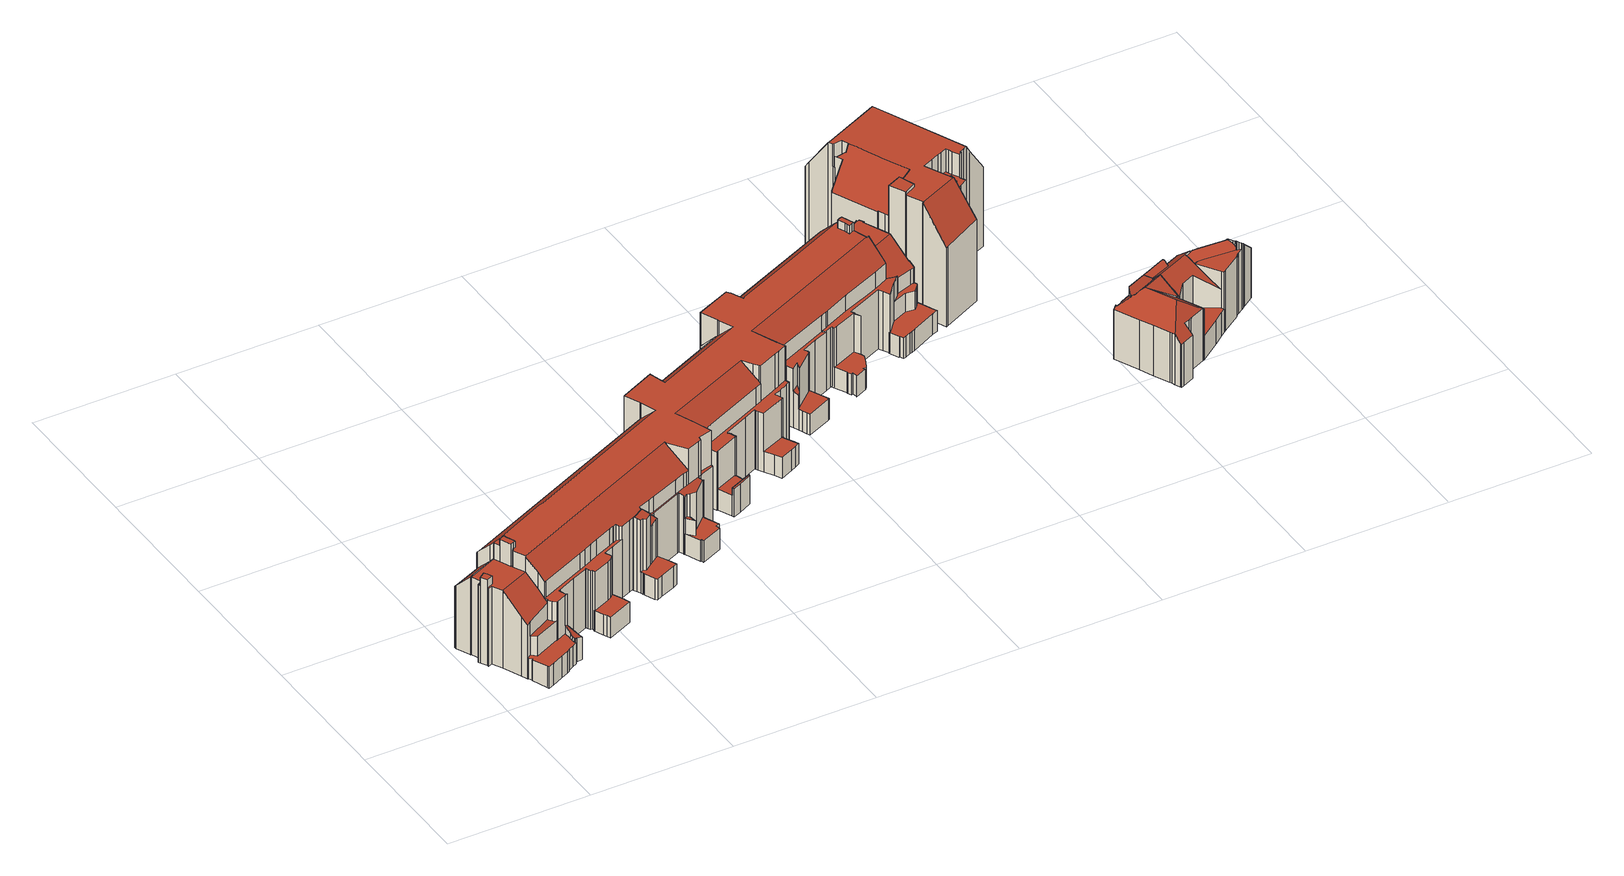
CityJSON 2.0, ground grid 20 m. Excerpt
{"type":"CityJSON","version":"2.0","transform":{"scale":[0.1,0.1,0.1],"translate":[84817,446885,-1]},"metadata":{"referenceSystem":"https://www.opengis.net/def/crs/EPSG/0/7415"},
"CityObjects":{
"building1":{"type":"Building","attributes":{"dak_type":"slanted","data_area":1004.25,"data_coverage":0.935,"geconstateerd":false,"gid":11192686,"h_dak_50p":13.03,"h_dak_70p":13.96,"h_dak_max":14.94,"h_dak_min":2.93,"h_maaiveld":0.008,"kas_warenhuis":false,"lod11_replace":false,"ondergronds_type":"above ground","oorspronkelijkbouwjaar":1978,"pw_actueel":"yes","pw_bron":"ahn3","reconstructie_methode":"tudelft3d-geoflow","reconstruction_skipped":false,"rmse_lod12":3.87,"rmse_lod13":4.11,"rmse_lod22":0.222,"rn":1,"status":"Pand in gebruik","t_run":2142.47,"val3dity_codes_lod12":"[]","val3dity_codes_lod13":"[]","val3dity_codes_lod22":"[]"},"children":["building1-1"]},
"building1-1":{"type":"BuildingPart","parents":["building1"],"geometry":[{"type":"Solid","lod":"2.2","boundaries":[[[[0,1,2,3,4,5,6,7,8,9,10,11,12,13,14,15,16,17,18,19,20,21,22,23,24,25,26,27,28,29,30,31,32,33,34,35,36,37,38,39,40,41,42,43,44,45,46,47,48,49,50,51,52,53,54,55,56,57,58,59,60,61,62,63,64,65,66,67,68,69,70,71,72,73,74,75,76,77,78,79,80,81,82,83,84,85,86,87,88,89,90,91,92,93,94,95,96,97,98,99,100,101,102,103,104,105,106,107,108,109,110,111,112,113,114,115,116,117,118,119,120,121,122,123,124,125,126,127,128,129,130,131,132,133,134,135,136,137,138,139,140,141,142,143,144,145,146,147,148,149,150,151,152,153,154,155,156,157,158,159,160,161,162,163,164,165,166,167,168,169,170,171,172,173,174,175,176,177,178,179,180,181,182,183,184,185,186,187,188,189,190,191,192,193,194,195,196,197,198,199,200,201,202,203,204,205,206,207,208,209,210,211,212,213,214,215,216,217]],[[218,219,220,221]],[[222,223,224,225]],[[221,220,226,227]],[[228,71,70,229]],[[230,77,76,231]],[[232,62,61,233]],[[234,235,236,237]],[[238,234,239]],[[240,241,60,59,242]],[[243,244,39,38,245]],[[246,247,125,124,248]],[[249,50,49,250]],[[251,30,29,252]],[[253,40,39,244]],[[254,25,24,255,256]],[[257,123,122,258]],[[259,260,17,16,261]],[[262,263,264,265]],[[266,267,268,269]],[[248,124,123,257]],[[270,136,135,271]],[[250,49,48,272]],[[273,274,275,276]],[[277,278,276,279]],[[280,200,199,281,282]],[[283,166,165,284]],[[285,75,74,286]],[[284,165,164,287]],[[288,289,148,147,290]],[[290,147,146,291]],[[271,135,134,292]],[[293,72,71,228]],[[294,295,296,297,298]],[[299,118,117,300]],[[301,302,303]],[[304,305,306,307]],[[308,107,106,309]],[[310,311,312]],[[311,310,313,314]],[[315,316,317]],[[286,74,73,318]],[[319,320,241,240]],[[233,61,60,241]],[[321,322,323,324]],[[324,323,295,294]],[[325,64,63,326]],[[327,127,126,328]],[[329,330,247,246]],[[328,126,125,247]],[[331,330,329]],[[332,205,204,333,334]],[[335,203,202,336,337]],[[333,204,203,335]],[[338,187,186,339]],[[340,341,342]],[[343,79,78,344]],[[345,69,68,346]],[[347,348,349,350]],[[350,349,133,132,351]],[[292,134,133,349]],[[352,142,141,353,354]],[[354,353,263,262]],[[265,264,348,347]],[[355,356,357,358,359,360]],[[361,362,357,356]],[[291,146,145,363]],[[363,145,144,364]],[[225,224,289,288]],[[365,366,367,368,369]],[[366,370,371,372]],[[242,59,58,321]],[[368,367,223,222]],[[373,19,18,374,375]],[[376,9,8,377]],[[307,306,378,379]],[[379,378,380,381]],[[374,18,17,260]],[[261,16,15,382]],[[383,384,11,10,385]],[[386,12,11,384]],[[387,388,389,390]],[[391,392,388,387]],[[393,154,153,394]],[[395,163,162,396]],[[287,164,163,395,397]],[[394,153,152,398]],[[398,152,151,399]],[[400,285,401,402]],[[231,76,75,285,400]],[[403,404,405,406]],[[407,54,53,408]],[[229,70,69,345]],[[360,359,409,410]],[[359,358,411,412]],[[413,143,142,352]],[[414,415,416,417]],[[410,409,415,414]],[[418,419,420,421]],[[422,423,424,425]],[[425,424,211,210,426]],[[426,210,209,427]],[[427,209,208,428]],[[429,207,206,430]],[[431,432,433,434]],[[435,188,187,338]],[[436,437,438,439]],[[440,180,179,441]],[[439,438,339,442]],[[443,444,445,446]],[[447,120,119,448]],[[448,119,118,299]],[[449,450,451,452]],[[453,454,450,449]],[[452,451,455,456]],[[457,458,459,460]],[[461,457,462,313]],[[463,464,465,466,467]],[[467,466,468,469]],[[470,471,351,472]],[[473,474,475,476]],[[469,468,477,474,473]],[[474,477,478,479]],[[300,117,116,480]],[[481,482,464,463]],[[460,459,465,464]],[[483,115,114,484,485]],[[480,116,115,483]],[[484,114,113,486]],[[486,113,112,487]],[[487,112,111,488]],[[309,106,105,489]],[[490,98,97,491]],[[492,96,95,493]],[[493,95,94,494]],[[495,99,98,490]],[[496,128,127,327]],[[497,129,128,496]],[[498,131,130,499]],[[316,315,499,500]],[[500,499,130,129,497,501]],[[502,88,87,503]],[[504,505,506,507]],[[508,1,0,509]],[[510,217,216,511]],[[512,102,101,513]],[[514,103,102,512]],[[515,104,103,514]],[[513,101,100,516]],[[517,518,519,520,521]],[[58,322,321]],[[322,58,57,522]],[[408,53,52,523]],[[523,52,51,524]],[[525,526,527,528]],[[406,405,529,530]],[[346,68,67,529]],[[531,66,65,532]],[[533,83,82,534]],[[535,92,91,536]],[[537,93,92,535]],[[479,478,538,539]],[[539,538,540,541]],[[541,540,536,542]],[[542,536,91,90,543]],[[544,545,471,470]],[[417,416,392,391]],[[546,27,26,547]],[[390,389,356,355]],[[412,411,545,544]],[[548,253,549,243,550,551]],[[551,550,552,553]],[[554,555,556,557]],[[558,32,31,556]],[[252,29,28,559]],[[560,37,36,561]],[[245,38,37,560]],[[562,34,33,563]],[[561,36,35,564]],[[564,35,34,562]],[[565,140,139,566]],[[566,139,138,567]],[[568,137,136,270]],[[567,138,137,568]],[[569,570,571,572]],[[396,162,161,573]],[[516,100,99,495]],[[574,181,180,440]],[[575,576,432,431]],[[577,7,6,578]],[[579,580,581,455]],[[543,90,89,582]],[[582,89,88,502]],[[237,236,583,584]],[[507,506,576,575]],[[442,339,186,185,585]],[[585,185,184,586]],[[586,184,183,587]],[[587,183,182,570,569]],[[588,55,54,407]],[[589,56,55,588]],[[522,57,56,589]],[[590,591,592,593]],[[272,48,47,594]],[[595,596,597,598]],[[598,597,167,166,283]],[[596,599,600,601]],[[602,84,83,533]],[[603,85,84,602]],[[604,80,79,343]],[[605,326,63,62,232]],[[476,475,86,85,603]],[[606,193,192,607]],[[608,609,610,611]],[[612,150,149,613]],[[611,610,613,614]],[[399,151,150,612]],[[614,613,149,148,289]],[[615,616,617,618]],[[618,617,619,620]],[[570,182,181,574]],[[621,170,169,622]],[[623,624,625,626]],[[534,82,81,627]],[[628,629,630]],[[369,368,629,628]],[[372,371,631,632]],[[632,631,609,608]],[[303,302,633,634]],[[627,81,80,604]],[[634,633,312,635]],[[635,312,636,637]],[[638,639,640,641]],[[594,47,46,642]],[[643,43,42,644]],[[645,41,40,253,548]],[[549,244,243]],[[550,243,646,647]],[[622,169,168,600]],[[648,649,650,651,652]],[[644,42,41,645]],[[653,155,154,393]],[[491,97,96,492]],[[654,655,656,657]],[[657,656,658,659,660]],[[503,87,86,475]],[[282,281,655,654]],[[661,662,658,656]],[[281,199,198,662,661]],[[663,190,189,664]],[[660,659,665,666]],[[607,192,191,665]],[[505,667,437,436]],[[668,156,155,653]],[[258,122,121,267,266]],[[318,73,72,293]],[[530,529,67,66,531]],[[669,430,206,205,332]],[[553,552,670,671]],[[672,515,458,457,461]],[[489,105,104,515,672]],[[673,157,156,668]],[[674,675,370,366,365]],[[446,445,676]],[[334,333,444,443]],[[677,678,430,669]],[[428,208,207,429]],[[679,680,260,259]],[[402,401,404,403]],[[601,600,168,167,597]],[[641,640,681,682]],[[683,684,685]],[[682,681,650,649]],[[684,683,649,648]],[[686,172,171,687]],[[688,173,172,686]],[[689,174,173,688]],[[521,520,678,677]],[[485,484,580,579]],[[690,691,692,693]],[[314,313,462,482,481]],[[573,161,160,694]],[[397,395,675,674]],[[694,160,159,695]],[[695,159,158,696]],[[696,158,157,673]],[[697,698,341,340]],[[267,121,120,447,699]],[[382,15,14,700]],[[701,13,12,386]],[[700,14,13,701,702]],[[702,701,680,679]],[[488,111,110,380]],[[703,108,107,308]],[[704,212,211,424]],[[705,214,213,706]],[[706,213,212,704]],[[707,215,214,705]],[[511,216,215,707]],[[664,189,188,435]],[[666,665,191,190,663]],[[708,195,194,709]],[[385,10,9,376]],[[578,6,5,710]],[[377,8,7,577]],[[584,583,711,712]],[[713,714,715]],[[712,711,519,518]],[[421,420,691,690]],[[716,717,518,517]],[[714,713,717,716]],[[718,719,555,554]],[[720,721,722,723]],[[723,722,616,615]],[[637,636,624,623]],[[620,619,326,605]],[[375,374,384,383]],[[671,670,724,719,718]],[[647,646,724,670]],[[563,33,32,558]],[[557,556,31,30,251]],[[725,726,727,728]],[[456,455,581,729,727]],[[730,731,320,319]],[[731,732,219,218]],[[733,734,732,731,730]],[[298,297,734,733]],[[297,296,591,590]],[[364,144,143,413]],[[693,692,362,361]],[[434,433,419,418]],[[528,527,721,720]],[[735,736,737,738]],[[738,737,726,725]],[[593,592,642,739]],[[524,51,50,249]],[[740,741,305,304]],[[547,26,25,254]],[[742,175,174,689]],[[743,23,22,744]],[[745,256,255,235,234,238]],[[441,179,178,746]],[[687,171,170,621]],[[501,497,698,697]],[[532,65,64,325]],[[746,178,177,747]],[[747,177,176,748]],[[749,750,454,453]],[[699,447,750,749]],[[748,176,175,742]],[[751,752,256,745]],[[255,24,23,743]],[[744,22,21,753]],[[753,21,20,754]],[[754,20,19,373]],[[739,642,46,45,755]],[[755,45,44,756]],[[757,758,423,422]],[[274,201,200,280]],[[344,78,77,230]],[[759,4,3,760]],[[710,5,4,759]],[[760,3,2,758,757]],[[758,2,1,508]],[[509,0,217,510]],[[269,268,761]],[[353,141,140,565]],[[559,28,27,546]],[[662,198,197,762]],[[763,196,195,708]],[[762,197,196,763]],[[709,194,193,606]],[[572,571,599,596,595]],[[652,651,764,765]],[[765,764,752,751]],[[741,109,108,703]],[[381,380,110,109,741,740]],[[766,767,768,769]],[[770,771,767,766,772]],[[728,727,729,771,770]],[[773,774,736,735]],[[769,768,302,301]],[[775,776,774,773]],[[772,766,776,775]],[[227,226,639,638]],[[756,44,43,643]],[[337,336,278,277]],[[336,202,201,274,273]],[[279,276,275,667,505,504]],[[494,94,93,537]],[[626,625,526,525]],[[472,351,132,131,498]],[[348,777,270,271,292,349]],[[455,451,450,454,750,447,448,299,300,480,483,485,579]],[[461,313,310,312,633,302,778,779,309,489,672]],[[499,315,317,780,781,782,783,544,470,472,498]],[[542,543,582,502,503,475,474,479,539,541]],[[387,390,355,360,410,414,417,391]],[[507,575,431,434,418,421,690,693,784,676,445,444,333,335,337,277,279,504]],[[482,462,457,460,464]],[[630,629,368,222,225,288,290,291,363,364,785,691,420,419]],[[632,608,611,614,289,224,223,367,366,372]],[[312,311,314,481,463,467,469,473,476,603,602,533,534,627,604,343,344,230,231,400,402,403,406,530,531,532,325,326,619,617,616,722,721,527,526,625,624,636]],[[244,549,253]],[[281,661,656,655]],[[752,764,651,650,681,640,639,226,220,219,732,734,297,590,593,739,755,756,643,644,645,548,551,553,671,718,554,557,251,252,559,546,547,254,256]],[[675,395,396,573,694,695,696,673,668,653,393,394,398,399,612,613,610,609,631,371,370]],[[404,401,285,286,318,293,228,229,345,346,529,405]],[[601,597,596]],[[702,679,259,261,382,700]],[[511,707,705,706,704,424,423,758,508,509,510]],[[577,578,710,759,760,757,422,425,426,427,428,429,430,678,520,519,711,583,236,235,255,743,744,753,754,373,375,383,385,376,377]],[[786,787,788,761,268,267,699,749,453,449,452,789]],[[260,680,701,386,384,374]],[[647,670,552,550]],[[715,239,234,237,584,712,518,717,713]],[[556,555,719,724,646,243,245,560,561,564,562,563,558]],[[298,733,730,319,240,242,321,324,294]],[[411,265,347,350,351,471,545]],[[362,692,691,785,364,413,352,354,262,265,411,358,357]],[[674,365,369,628,630,419,433,432,576,506,505,436,439,442,585,586,587,569,572,595,598,283,284,287,397]],[[493,494,537,535,536,540,538,478,477,468,466,465,459,458,515,514,512,513,516,495,490,491,492]],[[524,249,250,272,594,642,592,591,296,295,323,322,522,589,588,407,408,523]],[[746,747,748,742,689,688,686,687,621,622,600,599,571,570,574,440,441]],[[336,273,276,278]],[[667,275,274,280,282,654,657,660,666,663,664,435,338,339,438,437]],[[264,263,353,565,566,567,568,270,777,348]],[[763,708,709,606,607,665,659,658,662,762]],[[381,740,304,307,379]],[[306,305,741,703,308,309,779,778,302,768,767,771,729,581,580,484,486,487,488,380,378]],[[772,775,773,735,738,725,728,770]],[[774,776,766,769,301,790,685,684,648,652,765,751,745,238,239,715,714,716,517,521,677,669,332,334,443,446,676,784,693,361,356,389,388,392,416,415,409,359,412,544,783,782,781,780,317,316,500,501,697,340,342,791,792,331,329,246,248,257,258,266,269,761,788,787,786,789,452,456,727,726,737,736]],[[792,791,342,341,698,497,496,327,328,247,330,331]],[[241,320,731,218,221,227,638,641,682,649,683,685,790,301,303,634,635,637,623,626,525,528,720,723,615,618,620,605,232,233]]]],"semantics":{"surfaces":[{"type":"GroundSurface"},{"type":"WallSurface","on_footprint_edge":false},{"type":"WallSurface","on_footprint_edge":true},{"type":"RoofSurface"}],"values":[[0,1,1,1,2,2,2,1,1,2,2,2,2,2,2,2,2,2,1,1,2,2,2,1,1,2,2,2,2,2,2,2,2,1,2,1,1,2,1,1,1,2,1,2,1,1,2,2,1,2,1,2,2,2,2,1,2,2,1,2,2,2,1,1,1,1,2,2,1,1,1,2,1,2,2,1,1,2,2,2,2,1,1,2,2,2,2,2,1,2,1,2,2,1,1,2,1,1,1,1,2,2,2,2,1,2,1,2,1,1,2,2,1,1,1,1,1,1,1,1,1,1,1,2,1,1,2,2,2,2,2,2,2,2,2,2,2,2,2,1,2,2,1,2,2,2,2,2,2,1,2,2,2,2,1,1,2,2,2,2,2,1,1,1,2,1,1,2,1,1,1,1,1,2,2,2,2,2,2,2,2,2,2,2,1,2,2,2,1,2,1,2,2,1,1,2,2,2,2,2,2,2,1,2,1,2,1,2,2,2,2,2,2,1,2,1,2,2,1,1,2,2,1,2,1,1,1,1,1,2,1,1,1,2,2,2,1,1,2,1,2,2,2,1,1,2,1,1,2,2,1,2,1,2,2,2,2,2,1,1,2,2,1,1,1,1,2,1,1,2,1,1,1,1,2,2,2,1,1,1,1,2,1,2,2,2,1,2,2,2,2,1,2,2,2,2,2,2,2,2,2,2,2,2,2,1,1,1,1,1,1,1,1,1,1,1,1,1,1,2,2,1,1,1,1,1,1,1,2,1,1,1,1,1,1,2,1,2,2,2,1,2,2,1,2,2,2,1,1,2,1,2,2,2,2,2,2,1,2,2,2,2,2,2,2,1,2,2,2,2,2,2,1,1,1,2,2,1,1,1,1,1,1,1,1,2,1,2,1,2,1,2,3,3,3,3,3,3,3,3,3,3,3,3,3,3,3,3,3,3,3,3,3,3,3,3,3,3,3,3,3,3,3,3,3,3,3,3,3,3,3,3,3,3]]}}]},
"building2":{"type":"Building","attributes":{"dak_type":"slanted","data_area":278.42,"data_coverage":0.942,"geconstateerd":false,"gid":11192687,"h_dak_50p":15.72,"h_dak_70p":16.45,"h_dak_max":18.07,"h_dak_min":1.09,"h_maaiveld":-0.523,"kas_warenhuis":false,"lod11_replace":false,"ondergronds_type":"above ground","oorspronkelijkbouwjaar":1981,"pw_actueel":"yes","pw_bron":"ahn3","reconstructie_methode":"tudelft3d-geoflow","reconstruction_skipped":false,"rmse_lod12":2.6,"rmse_lod13":2.56,"rmse_lod22":0.223,"rn":1,"status":"Pand in gebruik","t_run":676.83,"val3dity_codes_lod12":"[]","val3dity_codes_lod13":"[]","val3dity_codes_lod22":"[]"},"children":["building2-1"]},
"building2-1":{"type":"BuildingPart","parents":["building2"],"geometry":[{"type":"Solid","lod":"2.2","boundaries":[[[[793,794,795,796,797,798,799,800,801,802,803,804,805,806,807,808,809,810,811,812,813,814,815,816,817,818,819,820,821,822,823,824,825,826,827,828,829,830,831,832,833,834,835,836,837,838,839,840,841,842,843,844,845,846,847,848,849,850,851,852,853,854,855,856,857,858],[859,860,861,862],[863,864,865,866]],[[867,868,869,870]],[[871,872,873,874]],[[875,796,795,876]],[[877,818,817,878]],[[879,819,818,877]],[[880,823,822,881]],[[881,822,821,882]],[[883,815,814,884]],[[885,820,819,879]],[[886,809,808,887]],[[888,807,806,889]],[[890,803,802,891]],[[892,797,796,875]],[[893,894,895,896]],[[895,816,896]],[[897,898,829,828,899]],[[900,901,902,903]],[[904,811,810,905]],[[905,810,809,886]],[[889,806,805,906]],[[896,816,815,883]],[[907,804,803,908]],[[906,805,804,907]],[[909,855,854,910]],[[911,912,913,914]],[[915,826,825,868,867]],[[899,828,827,916]],[[878,817,816,895]],[[917,918,919,920]],[[908,890,921,922]],[[923,924,925,926]],[[927,928,929,930]],[[931,857,856,932]],[[933,830,829,898]],[[887,808,807,888]],[[934,793,858,935]],[[936,937,918,917]],[[932,856,855,909]],[[916,827,826,915]],[[803,890,908]],[[935,858,857,931]],[[938,862,861,939]],[[940,876,795,794,941]],[[941,794,793,934]],[[942,847,846,943]],[[944,945,946,947]],[[948,851,850,949,950]],[[951,952,834,833,953]],[[954,952,951]],[[955,832,831,956,957]],[[957,956,912,911]],[[947,946,958,959]],[[960,853,852,961]],[[914,913,962,963]],[[910,854,853,960]],[[964,837,836,965]],[[966,838,837,964]],[[967,835,834,952]],[[965,836,835,967,968]],[[968,967,901,900]],[[969,844,843,970]],[[971,972,954,951]],[[973,849,848,974]],[[959,958,974,975]],[[976,845,844,969]],[[943,846,845,976]],[[950,949,945,944]],[[949,850,849,973]],[[977,812,811,904]],[[884,814,813,978,979]],[[978,813,812,977]],[[979,978,937,936]],[[920,919,980,894,893]],[[926,925,980,919]],[[882,821,820,885]],[[981,839,838,966]],[[982,840,839,981]],[[922,921,983,984]],[[985,866,865,929]],[[930,929,865,864,986,987]],[[988,859,862,938]],[[989,990,928,927]],[[891,802,801,991]],[[992,798,797,892]],[[961,852,851,948]],[[993,842,841,994]],[[994,841,840,982]],[[984,983,995,996]],[[997,939,861,860,990,989]],[[990,860,859,988]],[[998,800,799,999]],[[991,801,800,998]],[[996,995,1000,1001]],[[1002,863,866,985]],[[986,864,863,1002]],[[999,799,798,992]],[[903,902,1003,1004]],[[956,831,830,933]],[[975,974,848,847,942]],[[987,986,939,997]],[[1005,1006,876,940]],[[1007,1008,1006,1005]],[[963,962,898,897]],[[924,923,1009]],[[868,825,824,1010]],[[1011,1010,824,823,880]],[[874,873,1010,1011]],[[1012,1013,872,871]],[[1014,1015,1013,1012]],[[953,833,832,955]],[[1004,1003,972,971]],[[970,843,842,993]],[[1001,1000,1016,1017]],[[870,869,1015,1014]],[[1017,1016,1008,1007]],[[887,888,889,906,904,905,886]],[[963,897,899,916,915,1018,1019,1020,966,964,965,968,900,903,1004,971,951,953,955,957,911,914]],[[973,974,958,946,945,949]],[[920,893,896,883,884,979,936,917]],[[922,984,996,1001,1017,1007,1005,940,941,934,935,931,932,1020,1019,1018,915,867,870,1014,1012,1021,1022,1023,1024,1025,1026,1009,923,926,919,918,937,978,977,904,906,907,908]],[[987,997,989,927,930]],[[956,933,898,962,913,912]],[[876,1006,1008,1016,1000,995,983,921,890,891,991,998,999,992,892,875],[1002,985,929,928,990,988,938,939,986]],[[874,1011,880,881,882,885,879,877,878,895,894,980,925,924,1009,1026,1025,1024,1023,1022,1021,1012,871]],[[1010,873,872,1013,1015,869,868]],[[972,1003,902,901,967,952,954]],[[970,993,994,982,981,966,1020,932,909,910,960,961,948,950,944,947,959,975,942,943,976,969]]]],"semantics":{"surfaces":[{"type":"GroundSurface"},{"type":"WallSurface","on_footprint_edge":false},{"type":"WallSurface","on_footprint_edge":true},{"type":"RoofSurface"}],"values":[[0,1,1,2,2,2,2,2,2,2,2,2,2,2,1,2,2,1,2,2,2,2,2,2,2,1,2,2,2,1,1,1,1,2,2,2,2,1,2,2,2,2,2,2,2,2,1,2,2,1,2,1,1,2,1,2,2,2,2,2,1,2,1,2,1,2,2,1,2,2,2,2,1,1,1,2,2,2,1,2,2,2,1,2,2,2,2,2,1,2,2,2,2,1,2,2,2,1,2,2,1,1,1,1,1,2,2,1,1,1,2,1,2,1,1,1,3,3,3,3,3,3,3,3,3,3,3,3]]}}]},
"building3":{"type":"Building","attributes":{"dak_type":"slanted","data_area":50.27,"data_coverage":0.861,"geconstateerd":false,"gid":17144814,"h_dak_50p":8.57,"h_dak_70p":8.92,"h_dak_max":9.82,"h_dak_min":6.19,"h_maaiveld":-0.192,"kas_warenhuis":false,"lod11_replace":false,"ondergronds_type":"above ground","oorspronkelijkbouwjaar":1927,"pw_actueel":"yes","pw_bron":"ahn3","reconstructie_methode":"tudelft3d-geoflow","reconstruction_skipped":false,"rmse_lod12":0.915,"rmse_lod13":1.35,"rmse_lod22":0.121,"rn":1,"status":"Pand in gebruik","t_run":104.05,"val3dity_codes_lod12":"[]","val3dity_codes_lod13":"[]","val3dity_codes_lod22":"[]"},"children":["building3-1"]},
"building3-1":{"type":"BuildingPart","parents":["building3"],"geometry":[{"type":"Solid","lod":"2.2","boundaries":[[[[1027,1028,1029,1030,1031,1032,1033,1034,1035,1036,1037,1038,1039,1040,1041,1042,1043,1044,1045,1046,1047,1048,1049,1050,1051,1052,1053,1054,1055,1056]],[[1057,1052,1051,1058]],[[1059,1054,1053,1060]],[[1061,1040,1039,1062]],[[1063,1041,1040,1061]],[[1064,1028,1027,1065]],[[1066,1067,1068,1069]],[[1062,1039,1038,1070]],[[1070,1038,1037,1071]],[[1072,1071,1037,1036,1073]],[[1074,1075,1076,1077]],[[1078,1035,1034,1079]],[[1080,1078,1081,1082]],[[1079,1034,1033,1083,1084]],[[1085,1086,1087,1088]],[[1089,1042,1041,1063]],[[1090,1091,1092,1093]],[[1058,1051,1050,1094]],[[1065,1027,1056,1095]],[[1096,1031,1030,1097]],[[1098,1032,1031,1096]],[[1099,1100,1101]],[[1097,1030,1029,1100]],[[1091,1090,1102]],[[1103,1049,1048,1104]],[[1104,1048,1047,1105]],[[1106,1107,1075,1074]],[[1108,1109,1110]],[[1093,1092,1071,1072]],[[1073,1036,1035,1078,1080]],[[1101,1100,1029,1028,1064]],[[1077,1076,1109,1108]],[[1069,1068,1086,1085]],[[1094,1050,1049,1103]],[[1105,1047,1046,1111]],[[1112,1045,1044,1113]],[[1088,1087,1114,1115]],[[1060,1053,1052,1057]],[[1116,1043,1042,1089]],[[1117,1055,1054,1059]],[[1118,1119,1107,1106]],[[1084,1083,1119,1118]],[[1082,1081,1067,1066]],[[1095,1056,1055,1117]],[[1113,1044,1043,1116]],[[1111,1046,1045,1112]],[[1115,1114,1110]],[[1083,1033,1032,1098]],[[1073,1120,1121,1102,1090,1093,1072]],[[1098,1096,1097,1100,1099,1109,1076,1075,1107,1119,1083]],[[1115,1122,1123,1121,1120,1073,1080,1082,1066,1069,1085,1088]],[[1106,1074,1077,1108,1110,1114,1087,1086,1068,1067,1081,1078,1079,1084,1118]],[[1063,1124,1125,1126,1127,1128,1129,1057,1058,1094,1103,1104,1105,1111,1112,1113,1116,1089]],[[1126,1130,1121,1123,1122,1115,1110,1109,1099,1101,1064,1065,1095,1117,1059,1060,1057,1129,1128,1127]],[[1062,1070,1071,1092,1091,1102,1121,1130,1126,1125,1124,1063,1061]]]],"semantics":{"surfaces":[{"type":"GroundSurface"},{"type":"WallSurface","on_footprint_edge":true},{"type":"WallSurface","on_footprint_edge":false},{"type":"RoofSurface"}],"values":[[0,1,1,1,1,1,2,1,1,1,2,1,2,1,2,1,2,1,1,1,1,2,1,2,1,1,2,2,2,1,1,2,2,1,1,1,2,1,1,1,2,2,2,1,1,1,2,1,3,3,3,3,3,3,3]]}}]},
"building4":{"type":"Building","attributes":{"dak_type":"slanted","data_area":82.22,"data_coverage":0.9,"geconstateerd":false,"gid":18958819,"h_dak_50p":8.68,"h_dak_70p":8.83,"h_dak_max":10.27,"h_dak_min":3.29,"h_maaiveld":-0.188,"kas_warenhuis":false,"lod11_replace":false,"ondergronds_type":"above ground","oorspronkelijkbouwjaar":1927,"pw_actueel":"yes","pw_bron":"ahn3","reconstructie_methode":"tudelft3d-geoflow","reconstruction_skipped":false,"rmse_lod12":2.59,"rmse_lod13":0.517,"rmse_lod22":0.109,"rn":1,"status":"Pand in gebruik","t_run":145.7,"val3dity_codes_lod12":"[]","val3dity_codes_lod13":"[]","val3dity_codes_lod22":"[]"},"children":["building4-1"]},
"building4-1":{"type":"BuildingPart","parents":["building4"],"geometry":[{"type":"Solid","lod":"2.2","boundaries":[[[[1131,1132,1133,1134,1135,1136,1040,1137,1037,1138,1139,1140,1141,1142,1034,1143,1144,1145,1146,1147,1148,1149,1150,1151,1152,1153,1154,1155,1156,1157,1158,1159,1160,1161,1162,1163,1164,1165]],[[1166,1158,1157,1167]],[[1168,1161,1160,1169]],[[1170,1136,1135,1171]],[[1171,1135,1134,1172]],[[1173,1174,1145,1144,1175]],[[1176,1137,1040,1177]],[[1178,1148,1147,1179]],[[1180,1149,1148,1178]],[[1181,1182,1183]],[[1177,1040,1136,1170]],[[1072,1184,1185,1186]],[[1184,1037,1137,1176]],[[1187,1138,1037,1184,1072]],[[1188,1159,1158,1166]],[[1189,1142,1141,1190]],[[1191,1143,1034,1079]],[[1175,1144,1143,1191]],[[1192,1150,1149,1180]],[[1193,1153,1152,1194]],[[1195,1156,1155,1196]],[[1196,1155,1154,1197]],[[1196,1155,1196,1198]],[[1167,1157,1156,1195]],[[1199,1172,1134,1133,1200]],[[1197,1154,1153,1193]],[[1201,1202,1203,1204]],[[1205,1206,1202,1201]],[[1207,1163,1162,1208]],[[1209,1131,1165,1210]],[[1169,1160,1159,1188]],[[1194,1152,1151,1211]],[[1179,1147,1146,1212]],[[1213,1139,1138,1187]],[[1214,1140,1139,1213]],[[1215,1216,1172,1199]],[[1186,1185,1217,1218]],[[1211,1151,1150,1192]],[[1210,1165,1164,1219]],[[1220,1221,1182,1181]],[[1222,1223,1224,1225]],[[1226,1227,1228,1229]],[[1212,1146,1145,1174]],[[1218,1217,1230,1231]],[[1231,1230,1232,1233]],[[1233,1234,1222]],[[1200,1133,1132,1235]],[[1236,1237,1206,1205]],[[1238,1239,1240,1241]],[[1242,1243,1239,1238]],[[1241,1240,1244,1245]],[[1245,1244,1237,1236]],[[1246,1247,1219,1248]],[[1248,1219,1164,1163,1207]],[[1225,1224,1221,1220]],[[1229,1228,1174,1173]],[[1223,1222,1249]],[[1250,1251,1247,1246]],[[1204,1203,1251,1250]],[[1208,1162,1161,1168]],[[1079,1034,1142,1189]],[[1190,1141,1140,1214]],[[1227,1226,1252]],[[1198,1196,1243,1242]],[[1235,1132,1131,1209]],[[1234,1233,1232,1216,1215]],[[1183,1253,1254,1255,1256,1257,1239,1243,1196,1197,1193,1194,1211,1192,1258,1259,1181]],[[1218,1231,1233,1222,1225,1220,1260,1261,1262,1214,1213,1187,1072,1186]],[[1172,1216,1232,1230,1217,1185,1184,1176,1177,1170,1171]],[[1250,1246,1248,1207,1208,1168,1169,1188,1166,1167,1195,1196,1198,1242,1238,1241,1245,1236,1205,1201,1204]],[[1079,1189,1263,1252,1226,1229,1173,1175,1191]],[[1214,1262,1261,1260,1220,1181,1259,1258,1192,1180,1178,1179,1212,1174,1228,1227,1252,1263,1189,1190]],[[1235,1209,1210,1219,1247,1251,1203,1202,1264,1265,1266,1267,1268,1249,1222,1234,1215,1199,1200]],[[1223,1249,1268,1267,1266,1265,1264,1202,1206,1237,1244,1240,1239,1257,1256,1255,1254,1253,1183,1182,1221,1224]]]],"semantics":{"surfaces":[{"type":"GroundSurface"},{"type":"WallSurface","on_footprint_edge":true},{"type":"WallSurface","on_footprint_edge":false},{"type":"RoofSurface"}],"values":[[0,1,1,1,1,1,1,1,1,2,1,2,1,1,1,1,1,1,1,1,1,1,1,1,1,1,2,2,1,1,1,1,1,1,1,2,2,1,1,2,2,2,1,2,2,2,1,2,2,2,2,2,2,1,2,2,2,2,2,1,1,1,2,2,1,2,3,3,3,3,3,3,3,3]]}}]}
},
"vertices":[
[524,241,10],[519,250,10],[511,263,10],[507,270,10],[506,272,10],[505,274,10],[487,266,10],[454,251,10],[456,247,10],[457,244,10],[459,239,10],[457,238,10],[462,222,10],[464,217,10],[464,215,10],[445,206,10],[434,201,10],[433,204,10],[424,224,10],[423,223,10],[418,234,10],[411,231,10],[395,224,10],[404,203,10],[403,203,10],[403,201,10],[404,201,10],[382,191,10],[377,189,10],[378,186,10],[379,183,10],[380,182,10],[381,179,10],[389,160,10],[384,158,10],[385,152,10],[355,139,10],[355,143,10],[353,142,10],[344,164,10],[343,165,10],[343,167,10],[340,173,10],[338,172,10],[293,152,10],[289,150,10],[292,142,10],[293,142,10],[301,124,10],[304,116,10],[298,113,10],[276,104,10],[268,100,10],[266,103,10],[260,117,10],[259,119,10],[260,119,10],[259,120,10],[258,123,10],[255,128,10],[253,132,10],[253,134,10],[247,131,10],[233,125,10],[215,117,10],[201,111,10],[204,105,10],[205,102,10],[213,85,10],[213,84,10],[216,77,10],[180,61,10],[178,66,10],[175,71,10],[170,83,10],[171,83,10],[170,88,10],[168,88,10],[166,92,10],[165,95,10],[164,94,10],[141,84,10],[116,73,10],[114,72,10],[116,67,10],[117,64,10],[119,61,10],[122,53,10],[126,44,10],[128,40,10],[120,39,10],[117,37,10],[117,36,10],[111,33,10],[103,28,10],[102,27,10],[99,25,10],[88,20,10],[72,12,10],[64,9,10],[63,12,10],[54,33,10],[55,34,10],[52,38,10],[51,39,10],[47,48,10],[36,73,10],[29,87,10],[23,85,10],[23,87,10],[18,96,10],[17,98,10],[17,99,10],[23,102,10],[17,116,10],[16,116,10],[16,117,10],[7,137,10],[8,138,10],[7,139,10],[48,157,10],[357,295,10],[357,296,10],[347,317,10],[349,318,10],[397,340,10],[399,341,10],[522,396,10],[512,418,10],[513,419,10],[561,440,10],[562,441,10],[740,520,10],[782,538,10],[806,549,10],[807,550,10],[813,536,10],[814,534,10],[820,522,10],[820,521,10],[809,516,10],[794,509,10],[793,509,10],[806,479,10],[809,472,10],[820,446,10],[821,446,10],[824,440,10],[823,439,10],[825,435,10],[825,434,10],[826,434,10],[836,412,10],[838,408,10],[830,405,10],[795,388,10],[790,386,10],[787,385,10],[778,381,10],[775,380,10],[772,385,10],[771,385,10],[765,398,10],[766,398,10],[761,407,10],[758,413,10],[707,390,10],[709,385,10],[713,377,10],[715,372,10],[710,360,10],[705,350,10],[701,350,10],[702,348,10],[703,348,10],[686,340,10],[686,342,10],[685,348,10],[683,347,10],[680,352,10],[680,353,10],[680,354,10],[672,370,10],[671,373,10],[671,374,10],[668,373,10],[660,369,10],[640,361,10],[619,351,10],[621,348,10],[621,347,10],[622,344,10],[632,322,10],[634,317,10],[632,316,10],[598,301,10],[596,305,10],[593,312,10],[591,317,10],[588,324,10],[584,333,10],[583,335,10],[562,326,10],[560,325,10],[562,321,10],[568,308,10],[567,308,10],[569,302,10],[564,300,10],[552,294,10],[542,290,10],[547,279,10],[547,278,10],[546,277,10],[553,262,10],[556,256,10],[549,252,10],[542,249,10],[269,145,121],[269,145,99],[286,152,99],[286,152,120],[795,429,92],[795,429,69],[817,437,69],[817,437,91],[294,155,98],[294,155,120],[180,61,41],[216,77,41],[168,88,98],[170,88,98],[247,131,117],[253,134,117],[393,230,123],[393,230,97],[417,241,97],[417,241,123],[393,230,150],[383,255,150],[253,132,120],[253,132,115],[255,128,119],[344,164,41],[344,164,12],[353,142,42],[397,340,150],[397,340,125],[349,318,150],[298,113,41],[304,116,41],[379,183,97],[378,186,97],[343,165,12],[403,201,98],[403,203,97],[403,203,98],[347,317,150],[357,296,150],[433,204,52],[433,204,41],[434,201,52],[794,510,126],[794,510,83],[791,515,88],[791,515,126],[357,295,150],[357,295,126],[357,294,127],[357,294,150],[813,536,98],[807,550,98],[301,124,41],[583,335,99],[583,335,98],[581,340,98],[581,340,102],[563,332,123],[563,332,103],[581,340,123],[584,333,98],[588,324,65],[588,324,98],[707,390,99],[758,413,98],[171,83,41],[170,83,41],[761,407,98],[823,439,91],[823,439,69],[824,440,91],[821,446,98],[806,549,98],[178,66,41],[266,123,117],[266,123,41],[275,130,41],[275,130,97],[275,130,117],[8,138,103],[7,137,103],[79,92,150],[79,92,126],[79,92,149],[32,91,138],[32,91,126],[29,98,126],[29,98,138],[29,87,126],[36,73,126],[93,63,93],[93,63,98],[91,67,98],[92,62,93],[92,62,98],[565,435,131],[565,435,150],[573,418,150],[175,71,41],[255,132,120],[255,132,115],[258,123,118],[258,123,41],[262,125,41],[262,125,118],[215,117,98],[233,125,98],[522,396,125],[399,341,125],[397,339,150],[397,339,126],[404,316,150],[568,308,150],[562,321,113],[562,321,150],[560,325,117],[562,326,100],[562,326,117],[640,361,98],[660,369,98],[524,392,150],[524,392,129],[532,373,150],[165,95,98],[166,92,98],[213,84,41],[213,85,41],[788,524,116],[788,524,98],[782,538,98],[782,538,101],[740,520,101],[793,509,126],[794,509,82],[794,509,126],[758,472,162],[758,472,150],[758,472,126],[751,489,126],[751,489,150],[751,489,162],[761,463,150],[761,463,126],[820,446,98],[809,472,126],[782,416,98],[782,416,69],[792,426,69],[792,426,91],[792,426,98],[782,416,41],[803,425,41],[803,425,69],[423,223,97],[424,224,41],[424,224,97],[457,244,98],[456,247,98],[26,102,126],[26,102,138],[18,96,126],[18,96,138],[445,206,52],[457,238,98],[457,238,41],[459,239,98],[462,222,41],[750,468,162],[750,468,150],[754,470,150],[754,470,162],[749,472,162],[749,472,150],[830,405,41],[838,408,41],[766,398,41],[765,398,41],[766,398,98],[836,412,41],[826,434,41],[171,83,98],[194,93,41],[194,93,98],[200,96,98],[200,96,41],[204,100,41],[204,100,98],[260,117,41],[266,103,41],[748,488,150],[748,488,162],[749,496,126],[749,496,150],[806,479,126],[744,486,162],[744,486,150],[748,476,150],[748,476,162],[777,427,122],[777,427,98],[777,428,99],[777,428,123],[545,278,98],[545,278,40],[547,279,40],[547,279,98],[542,290,98],[552,294,98],[564,300,98],[569,302,99],[567,308,99],[702,394,122],[702,394,99],[756,417,98],[756,417,122],[619,351,98],[657,372,99],[657,372,98],[658,371,98],[658,371,99],[680,353,41],[680,352,41],[660,369,99],[562,320,150],[562,320,113],[558,330,123],[558,330,150],[48,157,101],[7,139,101],[61,136,149],[61,136,126],[61,136,127],[61,136,150],[57,139,145],[57,139,121],[59,135,127],[59,135,150],[57,43,69],[57,43,41],[64,37,41],[64,37,70],[57,43,90],[92,62,69],[100,53,98],[100,53,70],[100,53,41],[100,52,41],[100,52,98],[101,53,41],[101,53,98],[748,498,148],[748,498,124],[740,520,125],[116,60,98],[116,60,53],[119,61,52],[119,61,98],[116,60,41],[116,48,41],[116,48,50],[16,117,125],[96,57,98],[96,57,69],[16,116,126],[17,116,126],[17,116,127],[23,102,126],[17,99,126],[17,98,126],[47,48,98],[72,12,42],[88,20,42],[99,25,42],[102,27,42],[103,28,42],[64,9,42],[512,418,100],[513,419,100],[562,441,125],[561,440,125],[561,440,150],[513,419,150],[126,44,45],[122,53,49],[656,373,122],[656,373,99],[663,376,99],[663,376,122],[519,250,41],[524,241,41],[542,249,41],[549,252,41],[55,34,41],[54,33,41],[52,38,41],[51,39,41],[63,12,42],[521,287,150],[521,287,124],[521,287,98],[547,299,98],[547,299,150],[259,120,41],[268,100,41],[276,104,41],[178,106,122],[178,106,98],[189,111,98],[189,111,122],[205,102,41],[205,102,98],[204,105,98],[201,111,98],[114,72,98],[116,73,98],[117,36,41],[117,37,41],[111,33,41],[116,43,41],[116,43,48],[116,39,41],[116,39,47],[117,37,47],[120,39,46],[748,496,150],[748,496,126],[382,191,98],[404,201,97],[343,165,97],[344,164,11],[344,164,64],[344,164,97],[348,167,64],[348,167,97],[379,182,97],[379,182,42],[380,182,42],[380,182,97],[381,179,42],[377,189,98],[355,143,42],[355,139,42],[384,158,42],[389,160,42],[385,152,42],[809,516,82],[820,521,82],[820,522,83],[814,534,96],[672,370,99],[672,370,41],[675,371,41],[675,371,99],[771,385,41],[680,354,41],[667,378,122],[667,378,99],[454,251,98],[487,266,98],[19,117,127],[19,117,126],[59,135,126],[128,40,44],[511,282,98],[511,282,124],[668,373,99],[671,374,99],[671,373,99],[259,119,41],[260,119,41],[280,133,97],[280,133,41],[289,140,40],[289,140,97],[293,142,40],[708,385,99],[708,385,98],[709,385,98],[709,385,99],[708,385,41],[713,377,41],[713,377,98],[116,67,98],[117,64,98],[164,94,98],[233,125,117],[634,317,41],[632,322,41],[821,429,69],[821,429,41],[824,433,41],[824,433,69],[825,434,41],[825,435,41],[825,435,69],[221,125,122],[221,125,98],[225,127,98],[225,127,122],[229,126,98],[229,126,119],[710,360,41],[715,372,41],[158,97,122],[158,97,98],[166,100,98],[166,100,122],[141,84,98],[789,426,98],[789,426,93],[779,428,98],[816,423,41],[816,423,69],[87,77,109],[87,77,133],[91,67,122],[93,68,98],[93,68,122],[336,173,119],[336,173,98],[350,179,98],[350,179,119],[292,142,40],[338,172,98],[340,173,98],[343,167,97],[353,154,41],[353,154,63],[360,183,150],[360,183,118],[360,183,98],[377,190,98],[377,190,150],[795,388,41],[598,332,98],[598,332,65],[595,321,62],[595,321,98],[595,321,41],[619,342,41],[619,342,98],[591,317,61],[591,317,41],[621,347,98],[621,348,98],[622,344,41],[622,344,98],[656,373,98],[790,386,41],[567,308,150],[351,166,63],[351,166,97],[51,39,89],[787,385,41],[781,415,98],[781,415,41],[548,355,150],[555,302,150],[555,302,98],[452,212,53],[452,212,41],[355,181,98],[355,181,118],[343,208,148],[343,208,150],[342,210,150],[701,350,41],[705,350,41],[702,348,41],[703,348,41],[768,453,150],[768,453,126],[765,452,126],[765,452,150],[772,385,41],[775,380,41],[778,381,41],[523,395,150],[523,395,126],[48,157,125],[464,215,52],[464,217,41],[464,217,53],[23,85,126],[547,278,40],[553,262,41],[546,277,40],[556,256,41],[598,301,41],[632,316,41],[505,274,98],[520,286,98],[520,286,124],[515,296,134],[515,296,150],[506,309,150],[520,289,150],[520,289,126],[361,166,96],[361,166,41],[214,122,122],[214,122,98],[220,125,98],[220,125,122],[351,166,41],[68,130,159],[68,130,150],[63,127,150],[63,127,159],[63,127,126],[270,141,120],[270,141,116],[270,141,98],[275,131,118],[275,131,97],[72,127,159],[72,127,150],[71,131,150],[71,131,159],[292,142,97],[23,87,138],[23,87,126],[686,340,41],[404,203,97],[395,224,97],[403,203,150],[683,347,41],[685,348,41],[686,342,41],[49,157,126],[49,157,102],[383,198,150],[383,198,98],[411,231,97],[418,234,97],[289,150,98],[293,152,98],[511,263,98],[511,263,41],[506,272,98],[507,270,98],[365,272,150],[593,312,41],[596,305,41],[382,192,98],[382,192,150],[74,113,150],[74,113,126],[71,109,126],[71,109,150],[70,111,159],[70,111,126],[74,113,159],[77,116,159],[77,116,150],[77,114,159],[77,114,150],[812,535,98],[77,91,126],[43,76,126],[576,420,150],[665,459,150],[707,478,150],[742,493,150],[733,438,150],[770,454,126],[146,174,150],[152,176,150],[341,261,150],[68,138,150],[340,209,150],[528,371,150],[407,317,150],
[933,516,5],[934,516,5],[930,513,5],[930,511,5],[932,507,5],[934,504,5],[922,496,5],[918,493,5],[917,492,5],[909,486,5],[897,481,5],[898,478,5],[900,475,5],[912,448,5],[914,444,5],[858,417,5],[856,416,5],[841,449,5],[843,450,5],[832,472,5],[833,474,5],[832,474,5],[821,496,5],[830,500,5],[825,512,5],[821,521,5],[820,521,5],[792,584,5],[793,584,5],[793,585,5],[814,595,5],[809,605,5],[808,608,5],[805,614,5],[793,641,5],[791,646,5],[824,661,5],[852,674,5],[853,674,5],[854,675,5],[866,680,5],[868,681,5],[882,687,5],[895,693,5],[906,698,5],[906,697,5],[915,676,5],[920,665,5],[921,664,5],[920,664,5],[921,660,5],[922,660,5],[922,661,5],[931,640,5],[931,639,5],[931,638,5],[932,638,5],[951,595,5],[965,566,5],[975,543,5],[977,538,5],[977,537,5],[952,526,5],[945,523,5],[940,520,5],[933,517,5],[914,498,5],[915,499,5],[909,516,5],[900,514,5],[923,521,5],[915,519,5],[919,506,5],[922,508,5],[808,608,175],[808,608,142],[809,608,142],[809,608,175],[820,597,166],[820,597,142],[810,604,142],[810,604,158],[930,511,141],[930,513,141],[821,521,125],[825,512,125],[820,521,124],[814,595,158],[793,585,125],[793,584,125],[821,496,179],[832,474,179],[792,584,124],[856,416,123],[858,417,123],[914,444,127],[912,448,133],[897,481,141],[909,486,141],[932,507,141],[841,505,179],[841,505,142],[830,500,125],[830,500,179],[824,661,124],[824,661,23],[791,646,124],[882,685,127],[882,685,116],[883,683,116],[883,683,130],[843,450,175],[841,449,175],[900,475,175],[898,478,175],[897,481,175],[952,526,163],[977,537,124],[853,673,126],[853,673,22],[853,672,22],[853,672,127],[805,614,175],[793,641,132],[843,500,179],[843,500,175],[843,501,175],[843,501,179],[881,514,141],[881,514,175],[857,512,175],[857,512,166],[844,503,144],[844,503,175],[920,503,145],[920,503,141],[919,506,141],[919,506,145],[940,520,175],[945,523,175],[852,674,23],[933,516,175],[933,517,175],[849,483,179],[849,483,175],[900,514,141],[909,516,141],[930,513,175],[934,516,175],[931,639,125],[931,640,124],[949,596,126],[949,596,116],[941,601,117],[941,601,134],[965,566,124],[951,595,116],[951,595,124],[868,681,124],[868,681,115],[866,680,124],[868,681,116],[854,675,124],[853,674,23],[853,674,124],[929,631,117],[929,631,133],[977,538,124],[975,543,124],[824,659,23],[824,659,126],[906,698,124],[895,693,124],[906,697,125],[882,687,115],[882,687,124],[922,660,125],[921,660,127],[872,676,133],[872,676,117],[932,638,116],[931,638,116],[931,638,126],[922,661,125],[832,472,175],[833,474,175],[833,474,179],[843,501,142],[915,676,125],[920,665,125],[895,520,141],[895,520,175],[922,508,141],[915,519,141],[915,519,145],[914,498,141],[915,499,145],[915,499,141],[917,492,141],[934,504,141],[920,664,125],[921,664,125],[906,525,141],[906,525,175],[909,516,145],[918,493,141],[922,496,141],[912,527,141],[912,527,175],[923,521,141],[875,676,117],[875,676,135],[925,522,175],[925,522,141],[923,527,175],[923,527,141],[862,516,175],[809,605,142],[809,605,158],[825,600,175],[825,600,141],[821,609,175],[821,609,141],[921,531,141],[921,531,175],[806,614,175],[817,619,175],[888,651,175],[830,590,175],[834,579,175],[837,573,175],[841,563,175],[844,557,175],[845,554,175],
[995,254,8],[997,255,8],[999,256,8],[1000,256,8],[1007,259,8],[1012,262,8],[1025,268,8],[1052,280,8],[1059,264,8],[1062,256,8],[1074,232,8],[1075,230,8],[1088,202,8],[1089,198,8],[1087,197,8],[1065,187,8],[1061,185,8],[1053,182,8],[1054,180,8],[1058,173,8],[1058,172,8],[1041,164,8],[1037,162,8],[1037,163,8],[1036,164,8],[1033,171,8],[1031,176,8],[1030,178,8],[1020,200,8],[1011,220,8],[1033,171,83],[1036,164,74],[1030,178,83],[1031,176,83],[1089,198,84],[1088,202,84],[1087,197,86],[997,255,84],[995,254,82],[1039,254,101],[1039,254,98],[1031,251,98],[1031,251,100],[1075,230,84],[1074,232,84],[1074,232,86],[1062,256,108],[1017,251,97],[1017,251,95],[1017,250,96],[1017,250,97],[1059,264,98],[1052,280,97],[1059,264,101],[1057,262,98],[1057,262,101],[1025,268,84],[1025,268,97],[1025,248,100],[1025,248,98],[1024,248,98],[1024,248,100],[1065,187,86],[1071,233,87],[1071,233,85],[1072,233,85],[1072,233,86],[1037,163,73],[1011,220,82],[1007,259,84],[1000,256,84],[1012,262,84],[1000,254,86],[999,256,84],[999,256,86],[1040,242,104],[1037,162,72],[1041,164,72],[1058,172,72],[1018,252,97],[1018,252,94],[1016,249,97],[1016,249,96],[1018,249,98],[1058,173,73],[1054,180,83],[1053,182,86],[1023,247,98],[1023,247,100],[1061,185,86],[1020,200,83],[1024,266,97],[1024,266,85],[1060,255,108],[1034,244,107],[1027,246,103],[1033,244,107],[1081,198,89],[1056,201,106],[1053,202,108],[1047,192,100],[1046,191,99],[1036,175,87],[1035,241,107],
[1170,257,8],[1167,254,8],[1141,236,8],[1138,234,8],[1131,229,8],[1118,219,8],[1089,200,8],[1071,238,8],[1067,246,8],[1062,257,8],[1057,267,8],[1057,268,8],[1054,281,8],[1057,282,8],[1088,296,8],[1090,297,8],[1113,308,8],[1114,308,8],[1114,309,8],[1116,309,8],[1120,309,8],[1123,309,8],[1177,306,8],[1180,305,8],[1181,304,8],[1183,303,8],[1186,301,8],[1197,286,8],[1202,279,8],[1201,279,8],[1187,269,8],[1183,266,8],[1181,264,8],[1180,264,8],[1172,259,8],[1197,286,83],[1186,301,84],[1187,269,100],[1201,279,84],[1118,219,43],[1131,229,43],[1138,234,43],[1088,296,97],[1088,296,85],[1057,282,97],[1089,200,43],[1089,198,43],[1114,308,84],[1113,308,84],[1114,309,83],[1118,281,108],[1118,281,106],[1121,282,107],[1074,232,44],[1075,232,44],[1075,232,86],[1071,238,92],[1202,279,83],[1057,268,97],[1057,267,97],[1054,281,97],[1116,309,84],[1177,306,84],[1123,309,84],[1183,303,86],[1181,304,86],[1180,305,85],[1181,304,87],[1138,234,98],[1141,236,98],[1174,267,111],[1174,267,98],[1175,266,98],[1175,266,111],[1175,270,109],[1175,270,100],[1181,264,107],[1183,266,105],[1170,257,98],[1172,259,98],[1120,309,84],[1090,297,85],[1067,246,98],[1062,257,108],[1138,235,98],[1138,235,43],[1087,246,44],[1087,246,92],[1180,264,98],[1109,278,108],[1109,278,103],[1116,268,98],[1116,268,96],[1113,273,100],[1113,273,103],[1089,294,97],[1089,294,87],[1088,295,85],[1088,295,97],[1106,255,44],[1106,255,92],[1136,238,43],[1136,238,71],[1136,238,98],[1167,254,98],[1175,272,108],[1175,272,102],[1169,279,108],[1169,279,107],[1170,279,107],[1170,279,108],[1169,280,108],[1169,280,106],[1173,274,104],[1173,274,108],[1180,265,107],[1180,265,98],[1180,264,107],[1122,270,98],[1178,266,108],[1178,266,98],[1087,281,97],[1122,282,107],[1125,282,107],[1128,282,107],[1163,280,107],[1167,280,107],[1117,307,86],[1118,282,107],[1101,274,108],[1086,267,108],[1064,258,108],[1059,269,97],[1171,267,98],[1169,267,98],[1163,267,98],[1132,270,98],[1126,270,98]
]}
